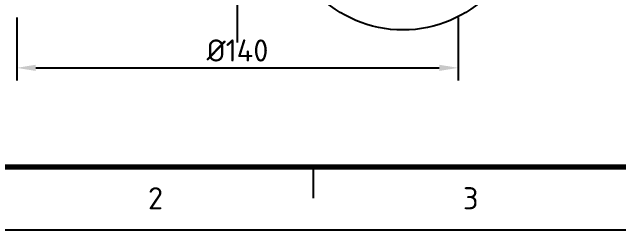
# Model space of a CAD drawing. Header units: millimetres. Extents: x 0 to 594, y 0 to 420.
# Drawn here: x 49.2 to 145.5, y 0 to 34.5 of the extents above; entities that cross this region are included whole.
import ezdxf
from ezdxf.enums import TextEntityAlignment as Align

# ---------------------------------------------------------------- set-up
doc = ezdxf.new("R2010")
doc.units = ezdxf.units.MM
doc.linetypes.add('ISO04-TRAZO-PUNTO', pattern=[7.625, 6, -0.75, 0.125, -0.75])
for name, color, linetype, lineweight in [('03-EJE', 1, 'ISO04-TRAZO-PUNTO', 25), ('04-COTA', 3, 'CONTINUOUS', 25), ('06-TEXTO', 7, 'CONTINUOUS', 25), ('07-RECUADRO', 7, 'CONTINUOUS', 70), ('08-FINA', 5, 'CONTINUOUS', 25)]:
    doc.layers.add(name, color=color, linetype=linetype, lineweight=lineweight)
doc.styles.add('ISO3098', font='isocpeur.ttf')
doc.dimstyles.new('FLAMA-ISO', dxfattribs={"dimtxt": 3.5, "dimasz": 3, "dimexe": 2, "dimexo": 1, "dimgap": 1, "dimtad": 1, "dimdec": 1, "dimtxsty": 'ISO3098', "dimcen": 2.5, "dimclrd": 3, "dimclre": 3, "dimclrt": 3, "dimazin": 3, "dimtfac": 1, "dimtmove": 0, "dimatfit": 3, "dimlwd": 25, "dimlwe": 25})

msp = doc.modelspace()

# ---------------------------------------------------------------- linework, layer by layer
at = {"layer": '03-EJE'}
msp.add_line((85, 29.655), (85, 384.345), dxfattribs=at)
at = {"layer": '07-RECUADRO'}
msp.add_lwpolyline([(20, 10), (584, 10), (584, 410), (20, 410)], close=True, dxfattribs=at)
at = {"layer": '08-FINA'}
msp.add_line((97, 10), (97, 5), dxfattribs=at)
msp.add_lwpolyline([(0, 0), (594, 0), (594, 420), (0, 420)], close=True, dxfattribs=at)
msp.add_circle((111.25, 50.905), 19.25, dxfattribs=at)

# ---------------------------------------------------------------- texts
at = {"layer": '06-TEXTO', "style": 'ISO3098'}
for s, p in [('2', (72, 5)), ('3', (122, 5))]:
    msp.add_text(s, height=3.5, dxfattribs=at).set_placement(p, align=Align.MIDDLE_CENTER)

# ---------------------------------------------------------------- dimensions: what is measured, and where the dimension line sits
at = {"layer": '04-COTA'}
msp.add_linear_dim(base=(50, 25.655), p1=(50, 34.655), p2=(120, 34.655), dimstyle='FLAMA-ISO', override={"dimlfac": 2, "dimpost": '%%c<>'}, dxfattribs=at).render()

doc.saveas('drawing.dxf')
